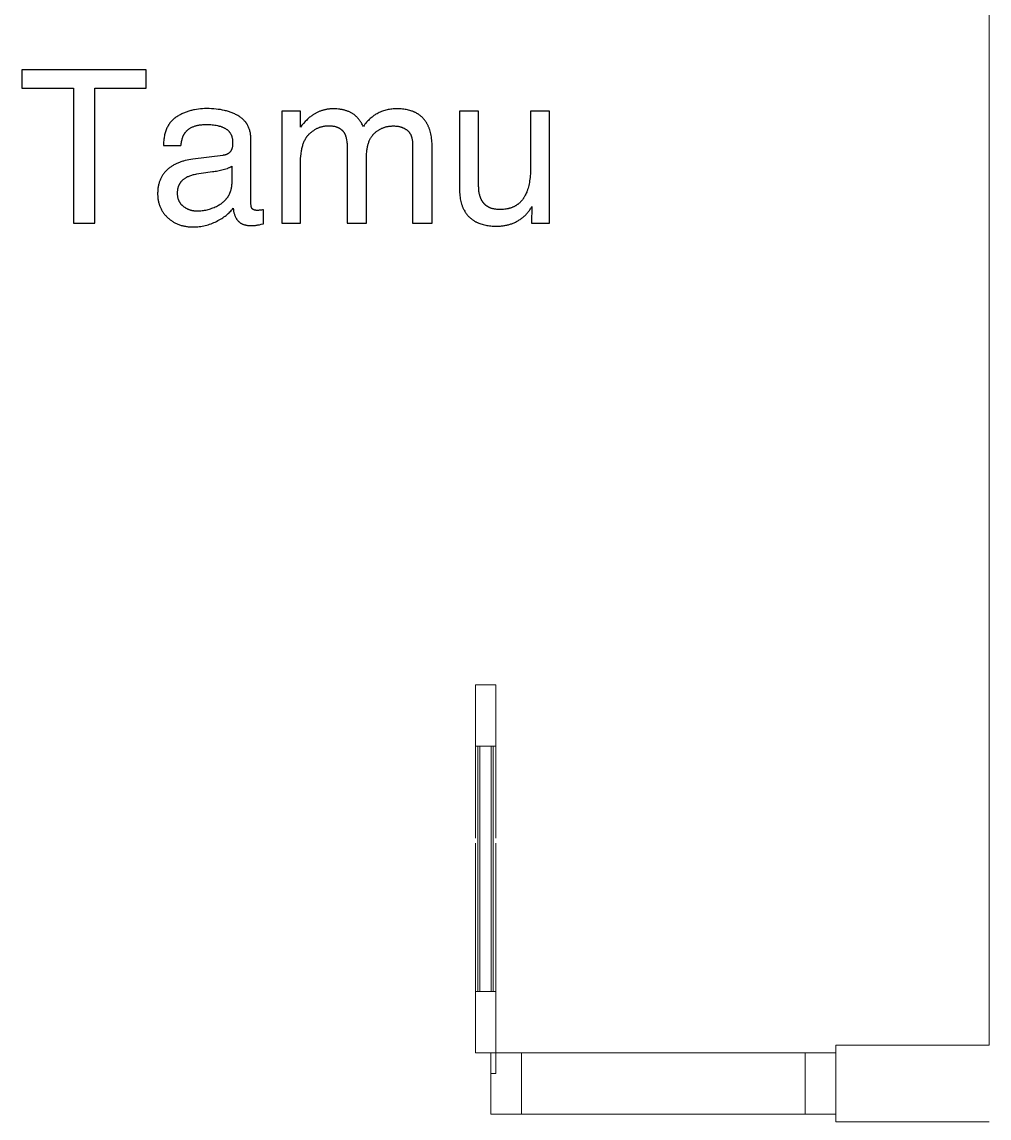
# Model space of a CAD drawing. Header units: metres. Extents: x 0 to 2861, y -1 to 1496.
# Drawn here: x 10.069 to 11.961, y 23.279 to 25.423 of the extents above; entities that cross this region are included whole.
import ezdxf

# ---------------------------------------------------------------- set-up
doc = ezdxf.new("R2010")
doc.units = ezdxf.units.M
doc.layers.add('ARS-KUSEN', color=25, linetype='Continuous', lineweight=9)
doc.layers.add('ARS_DINDING', color=1, linetype='Continuous', lineweight=15)
doc.layers.add('Default', color=18, linetype='Continuous')

msp = doc.modelspace()

# ---------------------------------------------------------------- linework, layer by layer
at = {"layer": 'ARS-KUSEN'}
for points in [[(10.9963, 24.0065), (10.9963, 24.1265), (10.9563, 24.1265), (10.9563, 24.0065)], [(10.9963, 23.4065), (10.9963, 23.5265), (10.9563, 23.5265), (10.9563, 23.4065)], [(10.9863, 23.4065), (11.0463, 23.4065), (11.0463, 23.2865), (10.9863, 23.2865)], [(11.0463, 23.4065), (10.9963, 23.4065), (10.9963, 23.3665), (10.9863, 23.3665), (10.9863, 23.2865), (11.0463, 23.2865)], [(11.6013, 23.2865), (11.0463, 23.2865), (11.0463, 23.4065), (11.6013, 23.4065)], [(11.6013, 23.4065), (11.6613, 23.4065), (11.6613, 23.2865), (11.6013, 23.2865)]]:
    msp.add_lwpolyline(points, close=True, dxfattribs=at)
at = {"layer": 'ARS-KUSEN', "color": 16}
for points in [[(10.9963, 23.8265), (10.9963, 24.0065), (10.9563, 24.0065), (10.9563, 23.8265)], [(10.9563, 23.8165), (10.9563, 23.5265), (10.9963, 23.5265), (10.9963, 23.8165)]]:
    msp.add_lwpolyline(points, dxfattribs=at)
at = {"layer": 'ARS-KUSEN'}
for points in [[(10.9613, 23.5265), (10.9613, 24.0065)], [(10.9653, 23.5265), (10.9653, 24.0065)], [(10.9873, 23.5265), (10.9873, 24.0065)], [(10.9913, 23.5265), (10.9913, 24.0065)]]:
    msp.add_lwpolyline(points, dxfattribs=at)
at = {"layer": 'ARS_DINDING', "color": 251}
for points in [[(11.9613, 23.4215), (11.9613, 26.4715)], [(11.9613, 23.4215), (11.6613, 23.4215), (11.6613, 23.2715), (11.9613, 23.2715)]]:
    msp.add_lwpolyline(points, dxfattribs=at)
at = {"layer": 'Default'}
for points in [[(10.3126, 25.3294), (10.0692, 25.3294)], [(10.0692, 25.3294), (10.0692, 25.2937)], [(10.3126, 25.2937), (10.3126, 25.3294)], [(10.0692, 25.2937), (10.1703, 25.2937)], [(10.1703, 25.2937), (10.1703, 25.0294)], [(10.2116, 25.0294), (10.2116, 25.2937)], [(10.2116, 25.2937), (10.3126, 25.2937)], [(10.5173, 25.193), (10.5173, 25.1949), (10.5172, 25.1968), (10.5171, 25.1987), (10.5169, 25.2005), (10.5167, 25.2023), (10.5164, 25.2041), (10.5161, 25.2058), (10.5158, 25.2075), (10.5154, 25.2092), (10.5149, 25.2108), (10.5145, 25.2124), (10.5139, 25.214), (10.5133, 25.2155), (10.5127, 25.2171), (10.512, 25.2185), (10.5113, 25.22), (10.5109, 25.2207), (10.5105, 25.2214), (10.5101, 25.2221), (10.5097, 25.2228), (10.5093, 25.2235), (10.5089, 25.2241), (10.5084, 25.2248), (10.5079, 25.2254), (10.5075, 25.2261), (10.507, 25.2267), (10.5065, 25.2274), (10.506, 25.228), (10.5049, 25.2292), (10.5038, 25.2304), (10.5027, 25.2315), (10.5015, 25.2327), (10.5003, 25.2338), (10.499, 25.2348), (10.4977, 25.2359), (10.4963, 25.2369), (10.4949, 25.2378), (10.4934, 25.2388), (10.4919, 25.2397), (10.4903, 25.2405), (10.4887, 25.2414), (10.4871, 25.2422), (10.4855, 25.243), (10.4838, 25.2438), (10.4821, 25.2445), (10.4804, 25.2452), (10.4787, 25.2459), (10.4769, 25.2465), (10.4751, 25.2471), (10.4733, 25.2477), (10.4714, 25.2483), (10.4695, 25.2488), (10.4676, 25.2493), (10.4657, 25.2498), (10.4617, 25.2507), (10.4576, 25.2514), (10.4534, 25.252), (10.4491, 25.2525), (10.4447, 25.253), (10.4401, 25.2532), (10.4355, 25.2534), (10.4307, 25.2535), (10.4266, 25.2534), (10.4225, 25.2532), (10.4185, 25.2529), (10.4145, 25.2525), (10.4107, 25.2519), (10.4069, 25.2512), (10.405, 25.2509), (10.4031, 25.2504), (10.4013, 25.25), (10.3994, 25.2495), (10.3976, 25.249), (10.3958, 25.2485), (10.394, 25.2479), (10.3922, 25.2473), (10.3905, 25.2467), (10.3887, 25.246), (10.387, 25.2453), (10.3853, 25.2446), (10.3836, 25.2438), (10.3819, 25.243), (10.3803, 25.2422), (10.3786, 25.2414), (10.377, 25.2405), (10.3754, 25.2396), (10.3738, 25.2386), (10.3722, 25.2376), (10.3714, 25.2371), (10.3706, 25.2366), (10.3699, 25.2361), (10.3691, 25.2356), (10.3684, 25.235), (10.3677, 25.2345), (10.3669, 25.2339), (10.3662, 25.2333), (10.3656, 25.2327), (10.3649, 25.2321), (10.3642, 25.2315), (10.3636, 25.2308), (10.3629, 25.2302), (10.3623, 25.2295), (10.3617, 25.2289), (10.3611, 25.2282), (10.3605, 25.2275), (10.3599, 25.2268), (10.3593, 25.2261), (10.3588, 25.2253), (10.3582, 25.2246), (10.3577, 25.2239), (10.3572, 25.2231), (10.3567, 25.2223), (10.3562, 25.2215), (10.3557, 25.2207), (10.3547, 25.2191), (10.3538, 25.2174), (10.353, 25.2157), (10.3522, 25.2139), (10.3515, 25.212), (10.3508, 25.2102), (10.3501, 25.2082), (10.3495, 25.2063), (10.3489, 25.2042), (10.3484, 25.2022), (10.348, 25.2001), (10.3475, 25.1979), (10.3472, 25.1957), (10.3468, 25.1934), (10.3466, 25.1911), (10.3463, 25.1887), (10.3462, 25.1863), (10.346, 25.1839), (10.3459, 25.1814)], [(10.6139, 25.2482), (10.5775, 25.2482)], [(10.5775, 25.2482), (10.5775, 25.0294)], [(10.7372, 25.2185), (10.7363, 25.2203), (10.7354, 25.222), (10.7344, 25.2237), (10.7334, 25.2253), (10.7325, 25.2268), (10.7315, 25.2283), (10.7305, 25.2297), (10.7295, 25.2311), (10.7284, 25.2324), (10.7274, 25.2337), (10.7263, 25.2349), (10.7253, 25.2361), (10.7242, 25.2372), (10.7231, 25.2382), (10.722, 25.2392), (10.7209, 25.2402), (10.7199, 25.241), (10.7189, 25.2418), (10.7178, 25.2425), (10.7167, 25.2432), (10.7157, 25.2439), (10.7146, 25.2446), (10.7134, 25.2452), (10.7123, 25.2458), (10.7111, 25.2464), (10.7099, 25.247), (10.7087, 25.2475), (10.7075, 25.248), (10.7063, 25.2485), (10.705, 25.249), (10.7037, 25.2494), (10.7024, 25.2498), (10.7011, 25.2502), (10.6997, 25.2506), (10.6984, 25.2509), (10.697, 25.2513), (10.6956, 25.2515), (10.6942, 25.2518), (10.6927, 25.252), (10.6912, 25.2523), (10.6898, 25.2524), (10.6883, 25.2526), (10.6852, 25.2529), (10.682, 25.253), (10.6788, 25.2531), (10.6759, 25.253), (10.6745, 25.253), (10.6731, 25.2529), (10.6717, 25.2528), (10.6703, 25.2526), (10.669, 25.2525), (10.6676, 25.2523), (10.6662, 25.2521), (10.6649, 25.2518), (10.6635, 25.2516), (10.6622, 25.2513), (10.6609, 25.251), (10.6596, 25.2507), (10.6583, 25.2503), (10.657, 25.2499), (10.6557, 25.2495), (10.6544, 25.2491), (10.6531, 25.2487), (10.6519, 25.2482), (10.6506, 25.2477), (10.6494, 25.2472), (10.6482, 25.2466), (10.647, 25.2461), (10.6457, 25.2455), (10.6445, 25.2448), (10.6434, 25.2442), (10.6422, 25.2435), (10.641, 25.2428), (10.6399, 25.2421), (10.6387, 25.2414), (10.6376, 25.2406), (10.6362, 25.2396), (10.6349, 25.2386), (10.6335, 25.2375), (10.6321, 25.2364), (10.6307, 25.2352), (10.6293, 25.2339), (10.6278, 25.2325), (10.6263, 25.2311), (10.6233, 25.228), (10.6203, 25.2246), (10.6171, 25.221), (10.6139, 25.2171)], [(10.6139, 25.2171), (10.6139, 25.2482)], [(10.8718, 25.175), (10.8718, 25.1786), (10.8717, 25.1821), (10.8715, 25.1855), (10.8713, 25.1888), (10.871, 25.192), (10.8706, 25.1951), (10.8702, 25.1982), (10.8697, 25.2011), (10.8691, 25.2039), (10.8685, 25.2067), (10.8677, 25.2093), (10.867, 25.2119), (10.8666, 25.2131), (10.8661, 25.2144), (10.8657, 25.2156), (10.8652, 25.2167), (10.8648, 25.2179), (10.8643, 25.219), (10.8638, 25.2201), (10.8632, 25.2212), (10.8627, 25.2222), (10.8622, 25.2232), (10.8617, 25.2241), (10.8611, 25.2251), (10.8606, 25.226), (10.86, 25.2269), (10.8594, 25.2278), (10.8588, 25.2287), (10.8582, 25.2295), (10.8576, 25.2304), (10.8569, 25.2312), (10.8563, 25.232), (10.8556, 25.2328), (10.8549, 25.2336), (10.8542, 25.2344), (10.8535, 25.2351), (10.8528, 25.2359), (10.852, 25.2366), (10.8513, 25.2373), (10.8505, 25.238), (10.8497, 25.2387), (10.8489, 25.2393), (10.8481, 25.24), (10.8473, 25.2406), (10.8465, 25.2412), (10.8456, 25.2418), (10.8448, 25.2424), (10.8439, 25.243), (10.843, 25.2435), (10.8421, 25.2441), (10.8412, 25.2446), (10.8403, 25.2451), (10.8393, 25.2456), (10.8383, 25.2461), (10.8374, 25.2465), (10.8364, 25.247), (10.8354, 25.2474), (10.8344, 25.2478), (10.8333, 25.2482), (10.8323, 25.2486), (10.8302, 25.2493), (10.828, 25.2499), (10.8258, 25.2505), (10.8235, 25.2511), (10.8211, 25.2515), (10.8187, 25.2519), (10.8163, 25.2523), (10.8138, 25.2526), (10.8112, 25.2528), (10.8086, 25.2529), (10.8059, 25.253), (10.8032, 25.2531), (10.8006, 25.253), (10.7981, 25.2529), (10.7956, 25.2528), (10.7931, 25.2525), (10.7907, 25.2522), (10.7883, 25.2519), (10.7859, 25.2514), (10.7836, 25.2509), (10.7813, 25.2504), (10.779, 25.2497), (10.7768, 25.2491), (10.7745, 25.2483), (10.7724, 25.2475), (10.7702, 25.2466), (10.7681, 25.2456), (10.766, 25.2446), (10.764, 25.2435), (10.7619, 25.2423), (10.76, 25.2411), (10.758, 25.2398), (10.7561, 25.2384), (10.7542, 25.237), (10.7524, 25.2354), (10.7505, 25.2338), (10.7488, 25.2322), (10.747, 25.2304), (10.7453, 25.2286), (10.7436, 25.2268), (10.742, 25.2248), (10.7404, 25.2228), (10.7388, 25.2207), (10.7372, 25.2185)], [(10.9627, 25.2482), (10.9251, 25.2482)], [(10.9251, 25.2482), (10.9251, 25.0995)], [(10.9627, 25.103), (10.9627, 25.2482)], [(11.1011, 25.2482), (11.0644, 25.2482)], [(11.0644, 25.2482), (11.0644, 25.1407)], [(11.1011, 25.0294), (11.1011, 25.2482)], [(10.3802, 25.1814), (10.3805, 25.1835), (10.3808, 25.1855), (10.3812, 25.1874), (10.3816, 25.1893), (10.382, 25.1912), (10.3824, 25.1929), (10.3829, 25.1946), (10.3835, 25.1962), (10.384, 25.1978), (10.3843, 25.1986), (10.3846, 25.1993), (10.3849, 25.2), (10.3853, 25.2007), (10.3856, 25.2014), (10.3859, 25.2021), (10.3863, 25.2028), (10.3867, 25.2034), (10.387, 25.204), (10.3874, 25.2046), (10.3878, 25.2052), (10.3882, 25.2058), (10.3886, 25.2064), (10.389, 25.2069), (10.3898, 25.2079), (10.3902, 25.2083), (10.3906, 25.2088), (10.391, 25.2092), (10.3914, 25.2097), (10.3919, 25.2101), (10.3923, 25.2105), (10.3927, 25.211), (10.3932, 25.2114), (10.3937, 25.2118), (10.3941, 25.2122), (10.3946, 25.2126), (10.3951, 25.213), (10.3956, 25.2133), (10.3961, 25.2137), (10.3971, 25.2144), (10.3982, 25.2151), (10.3993, 25.2157), (10.4004, 25.2164), (10.4016, 25.217), (10.4028, 25.2175), (10.404, 25.218), (10.4053, 25.2185), (10.4066, 25.219), (10.4079, 25.2195), (10.4092, 25.2199), (10.4106, 25.2202), (10.4121, 25.2206), (10.4135, 25.2209), (10.415, 25.2212), (10.4165, 25.2215), (10.4181, 25.2217), (10.4197, 25.2219), (10.4213, 25.222), (10.4229, 25.2222), (10.4246, 25.2223), (10.4263, 25.2224), (10.4281, 25.2224), (10.4299, 25.2224), (10.4329, 25.2224), (10.4359, 25.2223), (10.4388, 25.2221), (10.4416, 25.2219), (10.4443, 25.2216), (10.4469, 25.2212), (10.4495, 25.2208), (10.4519, 25.2203), (10.4531, 25.22), (10.4542, 25.2197), (10.4554, 25.2194), (10.4565, 25.2191), (10.4576, 25.2188), (10.4587, 25.2184), (10.4597, 25.218), (10.4608, 25.2177), (10.4618, 25.2173), (10.4627, 25.2168), (10.4637, 25.2164), (10.4646, 25.2159), (10.4656, 25.2155), (10.4664, 25.215), (10.4673, 25.2145), (10.4682, 25.214), (10.469, 25.2134), (10.4698, 25.2129), (10.4706, 25.2123), (10.4713, 25.2117), (10.472, 25.2111), (10.4727, 25.2104), (10.4734, 25.2098), (10.4737, 25.2094), (10.474, 25.2091), (10.4743, 25.2087), (10.4746, 25.2084), (10.4749, 25.208), (10.4752, 25.2076), (10.4755, 25.2073), (10.4758, 25.2069), (10.476, 25.2065), (10.4763, 25.2061), (10.4766, 25.2058), (10.4768, 25.2054), (10.4771, 25.205), (10.4773, 25.2046), (10.4778, 25.2037), (10.4782, 25.2029), (10.4786, 25.202), (10.479, 25.2012), (10.4793, 25.2003), (10.4797, 25.1993), (10.48, 25.1984), (10.4802, 25.1974), (10.4805, 25.1964), (10.4807, 25.1954), (10.4809, 25.1944), (10.4811, 25.1934), (10.4812, 25.1923), (10.4813, 25.1912), (10.4814, 25.1901), (10.4815, 25.189), (10.4815, 25.1879), (10.4815, 25.1867), (10.4815, 25.1856), (10.4815, 25.1845), (10.4815, 25.1834), (10.4814, 25.1824), (10.4813, 25.1814), (10.4812, 25.1804), (10.4811, 25.1795), (10.4809, 25.1786), (10.4808, 25.1777), (10.4806, 25.1769), (10.4804, 25.1761), (10.4802, 25.1753), (10.48, 25.1749), (10.4799, 25.1746), (10.4798, 25.1742), (10.4797, 25.1739), (10.4795, 25.1736), (10.4794, 25.1732), (10.4792, 25.1729), (10.4791, 25.1726)], [(10.6143, 25.1454), (10.6143, 25.1506), (10.6145, 25.1556), (10.6149, 25.1604), (10.6153, 25.1649), (10.6156, 25.1671), (10.6159, 25.1693), (10.6163, 25.1714), (10.6167, 25.1735), (10.6171, 25.1755), (10.6175, 25.1774), (10.618, 25.1793), (10.6185, 25.1812), (10.6191, 25.183), (10.6197, 25.1847), (10.6203, 25.1864), (10.6209, 25.1881), (10.6216, 25.1897), (10.6223, 25.1912), (10.6231, 25.1927), (10.6239, 25.1941), (10.6247, 25.1955), (10.6251, 25.1962), (10.6255, 25.1969), (10.626, 25.1975), (10.6264, 25.1982), (10.6269, 25.1988), (10.6273, 25.1994), (10.6278, 25.2), (10.6283, 25.2006), (10.6288, 25.2012), (10.6293, 25.2017), (10.6298, 25.2023), (10.6303, 25.2028), (10.6308, 25.2033), (10.6313, 25.2038), (10.6324, 25.2048), (10.6335, 25.2058), (10.6346, 25.2067), (10.6357, 25.2076), (10.6368, 25.2085), (10.6379, 25.2093), (10.639, 25.2101), (10.6401, 25.2109), (10.6412, 25.2116), (10.6424, 25.2124), (10.6435, 25.213), (10.6447, 25.2137), (10.6458, 25.2143), (10.647, 25.2149), (10.6481, 25.2154), (10.6493, 25.2159), (10.6505, 25.2164), (10.6517, 25.2169), (10.6529, 25.2173), (10.6541, 25.2177), (10.6553, 25.2181), (10.6566, 25.2184), (10.6578, 25.2187), (10.659, 25.219), (10.6603, 25.2192), (10.6615, 25.2194), (10.6628, 25.2196), (10.6641, 25.2197), (10.6653, 25.2198), (10.6666, 25.2199), (10.6679, 25.22), (10.6692, 25.22), (10.6706, 25.22), (10.672, 25.2199), (10.6734, 25.2198), (10.6747, 25.2197), (10.676, 25.2196), (10.6773, 25.2194), (10.6785, 25.2192), (10.6797, 25.219), (10.6809, 25.2188), (10.6821, 25.2185), (10.6832, 25.2182), (10.6843, 25.2178), (10.6854, 25.2174), (10.6865, 25.217), (10.6875, 25.2166), (10.688, 25.2164), (10.6885, 25.2161), (10.6889, 25.2159), (10.6894, 25.2157), (10.6899, 25.2154), (10.6904, 25.2151), (10.6908, 25.2149), (10.6913, 25.2146), (10.6917, 25.2143), (10.6921, 25.214), (10.6926, 25.2137), (10.693, 25.2134), (10.6934, 25.2131), (10.6938, 25.2127), (10.6942, 25.2124), (10.6946, 25.2121), (10.695, 25.2117), (10.6954, 25.2114), (10.6957, 25.211), (10.6961, 25.2106), (10.6965, 25.2103), (10.6968, 25.2099), (10.6972, 25.2095), (10.6975, 25.2091), (10.6978, 25.2087), (10.6981, 25.2082), (10.6985, 25.2078), (10.6988, 25.2074), (10.6991, 25.207), (10.6994, 25.2065), (10.6996, 25.2061), (10.6999, 25.2056), (10.7002, 25.2051), (10.7005, 25.2047)], [(10.7431, 25.1567), (10.7432, 25.1608), (10.7434, 25.1648), (10.7437, 25.1687), (10.7439, 25.1706), (10.7441, 25.1724), (10.7444, 25.1742), (10.7447, 25.176), (10.745, 25.1777), (10.7453, 25.1794), (10.7457, 25.181), (10.7461, 25.1826), (10.7466, 25.1842), (10.747, 25.1857), (10.7476, 25.1872), (10.7481, 25.1887), (10.7487, 25.1901), (10.7492, 25.1915), (10.7499, 25.1928), (10.7505, 25.1941), (10.7512, 25.1954), (10.7519, 25.1966), (10.7527, 25.1978), (10.7535, 25.1989), (10.7543, 25.2001), (10.7551, 25.2011), (10.7555, 25.2017), (10.756, 25.2022), (10.7564, 25.2027), (10.7569, 25.2032), (10.7573, 25.2037), (10.7578, 25.2041), (10.7583, 25.2046), (10.7588, 25.2051), (10.7597, 25.206), (10.7607, 25.2068), (10.7617, 25.2077), (10.7628, 25.2085), (10.7638, 25.2092), (10.7648, 25.21), (10.7659, 25.2107), (10.767, 25.2114), (10.768, 25.2121), (10.7691, 25.2127), (10.7702, 25.2133), (10.7713, 25.2139), (10.7725, 25.2145), (10.7736, 25.215), (10.7747, 25.2155), (10.7759, 25.2159), (10.7771, 25.2164), (10.7782, 25.2168), (10.7794, 25.2172), (10.7806, 25.2175), (10.7819, 25.2179), (10.7831, 25.2182), (10.7843, 25.2184), (10.7856, 25.2187), (10.7869, 25.2189), (10.7881, 25.2191), (10.7894, 25.2192), (10.7907, 25.2193), (10.792, 25.2194), (10.7934, 25.2195), (10.7947, 25.2196), (10.796, 25.2196), (10.798, 25.2195), (10.7999, 25.2194), (10.8008, 25.2194), (10.8018, 25.2193), (10.8027, 25.2192), (10.8036, 25.2191), (10.8045, 25.2189), (10.8054, 25.2188), (10.8063, 25.2186), (10.8072, 25.2184), (10.808, 25.2182), (10.8089, 25.218), (10.8097, 25.2178), (10.8106, 25.2175), (10.8114, 25.2173), (10.8122, 25.217), (10.813, 25.2167), (10.8138, 25.2164), (10.8146, 25.216), (10.8154, 25.2157), (10.8162, 25.2153), (10.8169, 25.215), (10.8177, 25.2146), (10.8184, 25.2142), (10.8192, 25.2138), (10.8199, 25.2133), (10.8206, 25.2129), (10.8213, 25.2124), (10.822, 25.2119), (10.8227, 25.2114), (10.823, 25.2111), (10.8234, 25.2109), (10.8237, 25.2106), (10.824, 25.2103), (10.8243, 25.21), (10.8246, 25.2097), (10.8249, 25.2094), (10.8252, 25.2091), (10.8255, 25.2088), (10.8258, 25.2085), (10.8261, 25.2082), (10.8264, 25.2079), (10.8267, 25.2075), (10.8269, 25.2072), (10.8272, 25.2068), (10.8275, 25.2065), (10.8277, 25.2061), (10.828, 25.2057), (10.8282, 25.2053), (10.8284, 25.205), (10.8289, 25.2042), (10.8293, 25.2033), (10.8298, 25.2025), (10.8302, 25.2016), (10.8305, 25.2007), (10.8309, 25.1998), (10.8312, 25.1989), (10.8315, 25.1979), (10.8318, 25.1969), (10.8321, 25.1958), (10.8323, 25.1948), (10.8325, 25.1937), (10.8327, 25.1926), (10.8329, 25.1914), (10.8331, 25.1903), (10.8332, 25.1891), (10.8333, 25.1879), (10.8334, 25.1866), (10.8335, 25.1854), (10.8336, 25.1841), (10.8336, 25.1814)], [(10.5173, 25.067), (10.5173, 25.193)], [(10.7005, 25.2047), (10.7008, 25.204), (10.7011, 25.2033), (10.7014, 25.2026), (10.7017, 25.2019), (10.702, 25.2012), (10.7023, 25.2004), (10.7025, 25.1996), (10.7028, 25.1988), (10.703, 25.198), (10.7033, 25.1971), (10.7037, 25.1953), (10.7041, 25.1934), (10.7044, 25.1914), (10.7048, 25.1894), (10.705, 25.1872), (10.7053, 25.1849), (10.7054, 25.1826), (10.7056, 25.1801), (10.7057, 25.1776), (10.7058, 25.1722)], [(10.3459, 25.1814), (10.3802, 25.1814)], [(10.4791, 25.1726), (10.4788, 25.172), (10.4785, 25.1715), (10.4784, 25.1712), (10.4782, 25.171), (10.478, 25.1707), (10.4779, 25.1705), (10.4777, 25.1702), (10.4775, 25.17), (10.4774, 25.1697), (10.4772, 25.1695), (10.477, 25.1693), (10.4768, 25.169), (10.4766, 25.1688), (10.4764, 25.1686), (10.4762, 25.1683), (10.476, 25.1681), (10.4758, 25.1679), (10.4756, 25.1677), (10.4754, 25.1675), (10.4751, 25.1673), (10.4749, 25.1671), (10.4747, 25.1669), (10.4745, 25.1667), (10.4742, 25.1665), (10.4737, 25.1661), (10.4732, 25.1658), (10.4727, 25.1654), (10.4722, 25.1651), (10.4716, 25.1648), (10.471, 25.1645), (10.4705, 25.1642), (10.4699, 25.164), (10.4692, 25.1637), (10.4686, 25.1635), (10.4679, 25.1633), (10.4673, 25.163), (10.4666, 25.1628), (10.4659, 25.1627), (10.4652, 25.1625), (10.4644, 25.1623), (10.4637, 25.1622), (10.4629, 25.1621), (10.4621, 25.162)], [(10.7058, 25.1722), (10.7058, 25.0294)], [(10.8336, 25.1814), (10.8336, 25.0294)], [(10.8718, 25.0294), (10.8718, 25.175)], [(10.4035, 25.1546), (10.3997, 25.1541), (10.396, 25.1535), (10.3924, 25.1527), (10.3888, 25.1519), (10.3854, 25.1509), (10.3837, 25.1504), (10.3821, 25.1499), (10.3804, 25.1493), (10.3788, 25.1488), (10.3772, 25.1482), (10.3756, 25.1475), (10.3741, 25.1469), (10.3726, 25.1462), (10.3711, 25.1455), (10.3696, 25.1447), (10.3682, 25.144), (10.3667, 25.1432), (10.3653, 25.1424), (10.3639, 25.1416), (10.3626, 25.1407), (10.3612, 25.1398), (10.3599, 25.1389), (10.3586, 25.138), (10.3574, 25.137), (10.3561, 25.136), (10.3549, 25.135), (10.3537, 25.134), (10.3525, 25.1329), (10.3514, 25.1319), (10.3503, 25.1307), (10.3492, 25.1296), (10.3482, 25.1284), (10.3472, 25.1272), (10.3463, 25.126), (10.3454, 25.1248), (10.3445, 25.1235), (10.3437, 25.1222), (10.3429, 25.1209), (10.3421, 25.1195), (10.3414, 25.1181), (10.3407, 25.1167), (10.3401, 25.1153), (10.3395, 25.1138), (10.3389, 25.1123), (10.3383, 25.1108), (10.3378, 25.1093), (10.3374, 25.1077), (10.3369, 25.1061), (10.3366, 25.1045), (10.3362, 25.1029), (10.3359, 25.1012), (10.3356, 25.0995), (10.3354, 25.0978), (10.3352, 25.096), (10.335, 25.0942), (10.3349, 25.0924), (10.3348, 25.0906), (10.3347, 25.0887), (10.3347, 25.0868), (10.3347, 25.0851), (10.3348, 25.0834), (10.3349, 25.0817), (10.335, 25.08), (10.3352, 25.0784), (10.3354, 25.0767), (10.3356, 25.0751), (10.3359, 25.0735), (10.3362, 25.0719), (10.3366, 25.0704), (10.337, 25.0688), (10.3374, 25.0673), (10.3379, 25.0658), (10.3384, 25.0643), (10.3389, 25.0628), (10.3395, 25.0614), (10.3401, 25.0599), (10.3408, 25.0585), (10.3415, 25.0571), (10.3422, 25.0557), (10.343, 25.0544), (10.3438, 25.053), (10.3447, 25.0517), (10.3456, 25.0504), (10.3465, 25.0491), (10.3474, 25.0478), (10.3484, 25.0466), (10.3495, 25.0453), (10.3506, 25.0441), (10.3517, 25.0429), (10.3528, 25.0417), (10.354, 25.0406), (10.3552, 25.0394), (10.3565, 25.0383), (10.3577, 25.0373), (10.359, 25.0362), (10.3603, 25.0352), (10.3616, 25.0343), (10.363, 25.0334), (10.3643, 25.0325), (10.3657, 25.0316), (10.3671, 25.0308), (10.3686, 25.03), (10.37, 25.0293), (10.3715, 25.0286), (10.373, 25.0279), (10.3745, 25.0273), (10.3761, 25.0267), (10.3776, 25.0261), (10.3792, 25.0256), (10.3808, 25.0251), (10.3825, 25.0247), (10.3841, 25.0243), (10.3858, 25.0239), (10.3875, 25.0235), (10.3892, 25.0232), (10.3909, 25.023), (10.3927, 25.0227), (10.3945, 25.0225), (10.3963, 25.0224), (10.3981, 25.0222), (10.4, 25.0222), (10.4018, 25.0221), (10.4037, 25.0221), (10.4069, 25.0221), (10.41, 25.0223), (10.4131, 25.0225), (10.4161, 25.0228), (10.4191, 25.0231), (10.4221, 25.0236), (10.4251, 25.0242), (10.428, 25.0248), (10.4309, 25.0255), (10.4337, 25.0263), (10.4365, 25.0272), (10.4393, 25.0282), (10.442, 25.0292), (10.4448, 25.0304), (10.4474, 25.0316), (10.4501, 25.0329), (10.4527, 25.0343), (10.4552, 25.0357), (10.4576, 25.0371), (10.46, 25.0386), (10.4623, 25.0401), (10.4645, 25.0416), (10.4666, 25.0431), (10.4687, 25.0447), (10.4706, 25.0463), (10.4726, 25.048), (10.4744, 25.0496), (10.4761, 25.0513), (10.4778, 25.0531), (10.4794, 25.0548), (10.4809, 25.0566), (10.4824, 25.0584)], [(10.4621, 25.162), (10.4035, 25.1546)], [(10.7431, 25.0294), (10.7431, 25.1567)], [(10.4423, 25.1295), (10.4201, 25.1266)], [(10.4805, 25.1407), (10.4797, 25.1402), (10.4788, 25.1397), (10.4779, 25.1392), (10.4769, 25.1387), (10.4759, 25.1382), (10.4749, 25.1377), (10.4739, 25.1373), (10.4728, 25.1368), (10.4717, 25.1364), (10.4706, 25.1359), (10.4682, 25.1351), (10.4658, 25.1343), (10.4632, 25.1336), (10.4579, 25.1323), (10.4552, 25.1317), (10.4526, 25.1311), (10.45, 25.1307), (10.4475, 25.1302), (10.4449, 25.1298), (10.4423, 25.1295)], [(10.4805, 25.1111), (10.4805, 25.1407)], [(10.6143, 25.0294), (10.6143, 25.1454)], [(11.0644, 25.1407), (11.0643, 25.1329), (11.0639, 25.1256), (11.0636, 25.122), (11.0633, 25.1186), (11.0629, 25.1153), (11.0625, 25.1121), (11.062, 25.109), (11.0614, 25.106), (11.0608, 25.1031), (11.0601, 25.1003), (11.0594, 25.0977), (11.0586, 25.0951), (11.0582, 25.0939), (11.0577, 25.0926), (11.0573, 25.0915), (11.0568, 25.0903), (11.0559, 25.0882), (11.055, 25.0861), (11.054, 25.0842), (11.053, 25.0823), (11.0524, 25.0813), (11.0519, 25.0804), (11.0513, 25.0795), (11.0508, 25.0786), (11.0502, 25.0778), (11.0496, 25.0769), (11.049, 25.0761), (11.0484, 25.0753), (11.0477, 25.0745), (11.0471, 25.0737), (11.0464, 25.0729), (11.0458, 25.0722), (11.0451, 25.0715), (11.0444, 25.0708), (11.0437, 25.0701), (11.043, 25.0694), (11.0422, 25.0687), (11.0415, 25.0681), (11.0407, 25.0675), (11.04, 25.0668), (11.0392, 25.0662), (11.0384, 25.0657), (11.0376, 25.0651), (11.0368, 25.0646), (11.036, 25.064), (11.0352, 25.0635), (11.0343, 25.063), (11.0334, 25.0626), (11.0326, 25.0621), (11.0317, 25.0616), (11.0308, 25.0612), (11.0299, 25.0608), (11.029, 25.0604), (11.028, 25.06), (11.0271, 25.0597), (11.0261, 25.0593), (11.0252, 25.059), (11.0242, 25.0587), (11.0232, 25.0584), (11.0222, 25.0581), (11.0212, 25.0579), (11.0202, 25.0576), (11.0191, 25.0574), (11.0181, 25.0572), (11.0159, 25.0568), (11.0138, 25.0565), (11.0115, 25.0563), (11.0092, 25.0561), (11.0069, 25.056), (11.0045, 25.056), (11.0029, 25.056), (11.0013, 25.0561), (10.9997, 25.0562), (10.9981, 25.0563), (10.9966, 25.0565), (10.9951, 25.0567), (10.9937, 25.0569), (10.9922, 25.0572), (10.9908, 25.0575), (10.9895, 25.0579), (10.9882, 25.0583), (10.9869, 25.0587), (10.9862, 25.059), (10.9856, 25.0592), (10.985, 25.0595), (10.9844, 25.0597), (10.9838, 25.06), (10.9832, 25.0603), (10.9826, 25.0606), (10.982, 25.0609), (10.9815, 25.0612), (10.9809, 25.0615), (10.9804, 25.0619), (10.9798, 25.0622), (10.9793, 25.0625), (10.9788, 25.0629), (10.9782, 25.0633), (10.9777, 25.0636), (10.9772, 25.064), (10.9767, 25.0644), (10.9762, 25.0648), (10.9758, 25.0653), (10.9753, 25.0657), (10.9748, 25.0661), (10.9744, 25.0666), (10.974, 25.067), (10.9735, 25.0675), (10.9731, 25.068), (10.9727, 25.0684), (10.9723, 25.0689), (10.9719, 25.0694), (10.9715, 25.0699), (10.9711, 25.0705), (10.9707, 25.071), (10.9703, 25.0715), (10.97, 25.0721), (10.9696, 25.0726), (10.9693, 25.0732), (10.9689, 25.0738), (10.9686, 25.0744), (10.968, 25.0756), (10.9677, 25.0763), (10.9673, 25.0769), (10.967, 25.0776), (10.9667, 25.0783), (10.9665, 25.0791), (10.9662, 25.0798), (10.9657, 25.0813), (10.9652, 25.0828), (10.9648, 25.0844), (10.9644, 25.0861), (10.964, 25.0877), (10.9637, 25.0895), (10.9634, 25.0913), (10.9632, 25.0931), (10.963, 25.095), (10.9629, 25.0969), (10.9628, 25.0989), (10.9627, 25.1009), (10.9627, 25.103)], [(10.4201, 25.1266), (10.4152, 25.1259), (10.4107, 25.1251), (10.4085, 25.1247), (10.4065, 25.1242), (10.4045, 25.1237), (10.4026, 25.1232), (10.4007, 25.1227), (10.399, 25.1221), (10.3973, 25.1215), (10.3957, 25.1209), (10.3942, 25.1203), (10.3927, 25.1197), (10.392, 25.1193), (10.3913, 25.119), (10.3907, 25.1186), (10.39, 25.1183), (10.389, 25.1177), (10.388, 25.117), (10.387, 25.1164), (10.3861, 25.1157), (10.3852, 25.115), (10.3843, 25.1143), (10.3834, 25.1135), (10.3826, 25.1128), (10.3822, 25.1124), (10.3819, 25.112), (10.3815, 25.1116), (10.3811, 25.1112), (10.3807, 25.1107), (10.3804, 25.1103), (10.3801, 25.1099), (10.3797, 25.1095), (10.3794, 25.109), (10.3791, 25.1086), (10.3788, 25.1081), (10.3785, 25.1077), (10.3782, 25.1072), (10.3779, 25.1068), (10.3776, 25.1063), (10.3773, 25.1058), (10.3771, 25.1053), (10.3768, 25.1048), (10.3766, 25.1044), (10.3763, 25.1039), (10.3761, 25.1034), (10.3759, 25.1028), (10.3757, 25.1023), (10.3755, 25.1018), (10.3751, 25.1008), (10.3748, 25.0997), (10.3744, 25.0986), (10.3742, 25.0974), (10.3739, 25.0963), (10.3737, 25.0951), (10.3735, 25.0939), (10.3734, 25.0927), (10.3732, 25.0915), (10.3732, 25.0902), (10.3731, 25.0889), (10.3731, 25.0876)], [(10.3731, 25.0876), (10.3731, 25.0867), (10.3731, 25.0857), (10.3732, 25.0847), (10.3733, 25.0838), (10.3734, 25.0828), (10.3735, 25.0819), (10.3737, 25.081), (10.3738, 25.0801), (10.374, 25.0792), (10.3742, 25.0783), (10.3745, 25.0775), (10.3747, 25.0766), (10.375, 25.0758), (10.3753, 25.075), (10.3757, 25.0742), (10.376, 25.0734), (10.3764, 25.0726), (10.3768, 25.0719), (10.3772, 25.0711), (10.3776, 25.0704), (10.3781, 25.0696), (10.3786, 25.0689), (10.3791, 25.0682), (10.3796, 25.0675), (10.3802, 25.0669), (10.3808, 25.0662), (10.3814, 25.0656), (10.382, 25.0649), (10.3827, 25.0643), (10.3833, 25.0637), (10.384, 25.0631), (10.3847, 25.0625), (10.3855, 25.062), (10.3862, 25.0614), (10.387, 25.0609), (10.3877, 25.0604), (10.3885, 25.0599), (10.3893, 25.0594), (10.39, 25.0589), (10.3908, 25.0585), (10.3916, 25.0581), (10.3924, 25.0577), (10.3932, 25.0573), (10.3941, 25.0569), (10.3949, 25.0566), (10.3957, 25.0562), (10.3966, 25.0559), (10.3974, 25.0556), (10.3983, 25.0554), (10.3992, 25.0551), (10.4001, 25.0548), (10.401, 25.0546), (10.4019, 25.0544), (10.4028, 25.0542), (10.4037, 25.0541), (10.4046, 25.0539), (10.4055, 25.0538), (10.4065, 25.0537), (10.4074, 25.0536), (10.4084, 25.0535), (10.4094, 25.0534), (10.4103, 25.0534), (10.4113, 25.0533), (10.4123, 25.0533), (10.4147, 25.0534), (10.4171, 25.0535), (10.4195, 25.0536), (10.4219, 25.0539), (10.4243, 25.0542), (10.4267, 25.0546), (10.429, 25.0551), (10.4314, 25.0556), (10.4337, 25.0562), (10.4361, 25.0568), (10.4384, 25.0576), (10.4407, 25.0584), (10.443, 25.0593), (10.4453, 25.0602), (10.4476, 25.0612), (10.4499, 25.0623), (10.4518, 25.0633), (10.4536, 25.0643), (10.4554, 25.0653), (10.4571, 25.0663), (10.4587, 25.0674), (10.4603, 25.0686), (10.4618, 25.0697), (10.4626, 25.0703), (10.4633, 25.071), (10.464, 25.0716), (10.4647, 25.0722), (10.4654, 25.0728), (10.466, 25.0735), (10.4667, 25.0741), (10.4673, 25.0748), (10.4679, 25.0755), (10.4685, 25.0762), (10.4691, 25.0769), (10.4697, 25.0776), (10.4703, 25.0783), (10.4708, 25.079), (10.4714, 25.0797), (10.4719, 25.0805), (10.4724, 25.0812), (10.4729, 25.082), (10.4733, 25.0827), (10.4738, 25.0835), (10.4742, 25.0843), (10.4747, 25.0851), (10.4751, 25.0859), (10.4755, 25.0867), (10.4758, 25.0875), (10.4762, 25.0884), (10.4766, 25.0892), (10.4769, 25.0901), (10.4772, 25.0909), (10.4775, 25.0918), (10.4778, 25.0927), (10.4781, 25.0936), (10.4784, 25.0945), (10.4786, 25.0954), (10.4788, 25.0963), (10.479, 25.0972), (10.4794, 25.0991), (10.4798, 25.101), (10.48, 25.1029), (10.4802, 25.1049), (10.4804, 25.107), (10.4805, 25.109), (10.4805, 25.1111)], [(10.9251, 25.0995), (10.9251, 25.096), (10.9252, 25.0927), (10.9254, 25.0894), (10.9257, 25.0862), (10.926, 25.0831), (10.9264, 25.0801), (10.9269, 25.0772), (10.9274, 25.0743), (10.928, 25.0716), (10.9287, 25.0689), (10.9294, 25.0663), (10.9299, 25.0651), (10.9303, 25.0638), (10.9307, 25.0626), (10.9312, 25.0614), (10.9316, 25.0603), (10.9321, 25.0591), (10.9327, 25.058), (10.9332, 25.0569), (10.9337, 25.0558), (10.9343, 25.0548), (10.9354, 25.0528), (10.9359, 25.0519), (10.9365, 25.051), (10.9371, 25.0501), (10.9377, 25.0492), (10.9384, 25.0483), (10.939, 25.0474), (10.9397, 25.0466), (10.9403, 25.0458), (10.941, 25.0449), (10.9417, 25.0441), (10.9424, 25.0434), (10.9431, 25.0426), (10.9439, 25.0418), (10.9446, 25.0411), (10.9454, 25.0404), (10.9462, 25.0397), (10.947, 25.039), (10.9478, 25.0383), (10.9486, 25.0376), (10.9495, 25.037), (10.9503, 25.0363), (10.9512, 25.0357), (10.9521, 25.0351), (10.953, 25.0345), (10.9539, 25.034), (10.9548, 25.0334), (10.9558, 25.0329), (10.9567, 25.0323), (10.9577, 25.0318), (10.9587, 25.0313), (10.9597, 25.0308), (10.9607, 25.0304), (10.9618, 25.0299), (10.9628, 25.0295), (10.9649, 25.0287), (10.9671, 25.0279), (10.9694, 25.0272), (10.9717, 25.0266), (10.9741, 25.026), (10.9765, 25.0255), (10.979, 25.025), (10.9815, 25.0246), (10.9841, 25.0243), (10.9868, 25.024), (10.9895, 25.0238), (10.9923, 25.0236), (10.9951, 25.0235), (10.998, 25.0235), (10.9999, 25.0235), (11.0017, 25.0236), (11.0036, 25.0237), (11.0054, 25.0238), (11.0072, 25.0239), (11.009, 25.0241), (11.0107, 25.0243), (11.0125, 25.0246), (11.0142, 25.0249), (11.0159, 25.0252), (11.0176, 25.0255), (11.0193, 25.0259), (11.0209, 25.0263), (11.0226, 25.0268), (11.0242, 25.0273), (11.0258, 25.0278), (11.0274, 25.0284), (11.0289, 25.0289), (11.0305, 25.0296), (11.032, 25.0302), (11.0335, 25.0309), (11.035, 25.0316), (11.0365, 25.0324), (11.038, 25.0332), (11.0394, 25.034), (11.0409, 25.0348), (11.0423, 25.0357), (11.0437, 25.0367), (11.045, 25.0376), (11.0464, 25.0386), (11.0477, 25.0396), (11.0491, 25.0407), (11.0504, 25.0418), (11.0517, 25.0429), (11.0529, 25.044), (11.0542, 25.0452), (11.0554, 25.0464), (11.0565, 25.0476), (11.0577, 25.0489), (11.0588, 25.0502), (11.0599, 25.0515), (11.061, 25.0529), (11.062, 25.0543), (11.063, 25.0557), (11.064, 25.0572), (11.065, 25.0587), (11.0659, 25.0602), (11.0668, 25.0617)], [(10.5416, 25.0556), (10.5399, 25.0553), (10.5382, 25.055), (10.5366, 25.0548), (10.535, 25.0547), (10.5335, 25.0545), (10.5321, 25.0544), (10.5308, 25.0544), (10.5295, 25.0544), (10.5286, 25.0544), (10.5277, 25.0544), (10.5273, 25.0544), (10.5269, 25.0545), (10.5265, 25.0545), (10.5261, 25.0546), (10.5257, 25.0546), (10.5253, 25.0547), (10.5249, 25.0548), (10.5246, 25.0548), (10.5242, 25.0549), (10.5239, 25.055), (10.5236, 25.0551), (10.5233, 25.0552), (10.523, 25.0553), (10.5227, 25.0555), (10.5224, 25.0556), (10.5221, 25.0557), (10.522, 25.0558), (10.5219, 25.0558), (10.5217, 25.0559), (10.5216, 25.056), (10.5215, 25.0561), (10.5214, 25.0561), (10.5212, 25.0562), (10.5211, 25.0563), (10.521, 25.0564), (10.5209, 25.0565), (10.5208, 25.0566), (10.5207, 25.0566), (10.5206, 25.0567), (10.5205, 25.0568), (10.5204, 25.0569), (10.5203, 25.057), (10.5202, 25.0571), (10.5201, 25.0572), (10.52, 25.0573), (10.5199, 25.0574), (10.5199, 25.0575), (10.5198, 25.0576), (10.5197, 25.0577), (10.5196, 25.0578), (10.5195, 25.058), (10.5193, 25.0583), (10.5192, 25.0585), (10.5191, 25.0587), (10.5189, 25.059), (10.5188, 25.0592), (10.5187, 25.0595), (10.5186, 25.0597), (10.5185, 25.06), (10.5184, 25.0602), (10.5183, 25.0605), (10.5182, 25.0607), (10.5181, 25.061), (10.518, 25.0613), (10.5179, 25.0616), (10.5179, 25.0619), (10.5178, 25.0621), (10.5177, 25.0624), (10.5177, 25.0627), (10.5176, 25.063), (10.5175, 25.0637), (10.5174, 25.0643), (10.5174, 25.0649), (10.5173, 25.0656), (10.5173, 25.0663), (10.5173, 25.067)], [(10.4824, 25.0584), (10.4829, 25.0553), (10.4831, 25.0537), (10.4834, 25.0523), (10.4838, 25.0508), (10.4841, 25.0495), (10.4845, 25.0481), (10.4849, 25.0468), (10.4853, 25.0456), (10.4857, 25.0444), (10.4861, 25.0433), (10.4866, 25.0422), (10.4871, 25.0411), (10.4876, 25.0401), (10.4879, 25.0396), (10.4881, 25.0391), (10.4884, 25.0387), (10.4887, 25.0382), (10.4892, 25.0374), (10.4898, 25.0366), (10.4904, 25.0358), (10.491, 25.0351), (10.4916, 25.0343), (10.4923, 25.0336), (10.4929, 25.033), (10.4933, 25.0326), (10.4936, 25.0323), (10.494, 25.032), (10.4943, 25.0317), (10.4947, 25.0314), (10.4951, 25.0311), (10.4954, 25.0308), (10.4958, 25.0305), (10.4962, 25.0303), (10.4966, 25.03), (10.497, 25.0297), (10.4974, 25.0295), (10.4978, 25.0292), (10.4982, 25.029), (10.499, 25.0285), (10.4999, 25.0281), (10.5007, 25.0277), (10.5016, 25.0273), (10.5025, 25.027), (10.5035, 25.0266), (10.5044, 25.0263), (10.5054, 25.0261), (10.5064, 25.0258), (10.5074, 25.0256), (10.5084, 25.0254), (10.5095, 25.0252), (10.5106, 25.0251), (10.5117, 25.025), (10.5128, 25.0249), (10.5139, 25.0248), (10.5151, 25.0248), (10.5163, 25.0247), (10.5199, 25.0248), (10.5232, 25.0249), (10.5247, 25.025), (10.5261, 25.0251), (10.5273, 25.0252), (10.5285, 25.0254), (10.5297, 25.0255), (10.531, 25.0258), (10.5325, 25.0261), (10.534, 25.0264), (10.5375, 25.0273), (10.5416, 25.0284)], [(10.5416, 25.0284), (10.5416, 25.0556)], [(11.0668, 25.0617), (11.0664, 25.0294)], [(10.1703, 25.0294), (10.2116, 25.0294)], [(10.5775, 25.0294), (10.6143, 25.0294)], [(10.7058, 25.0294), (10.7431, 25.0294)], [(10.8336, 25.0294), (10.8718, 25.0294)], [(11.0664, 25.0294), (11.1011, 25.0294)]]:
    msp.add_lwpolyline(points, dxfattribs=at)

doc.saveas('drawing.dxf')
